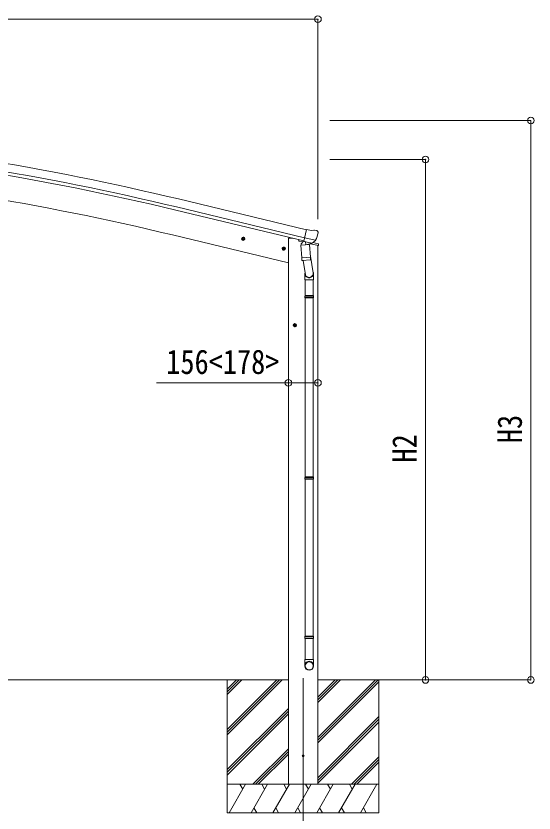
# Model space of a CAD drawing. Units: millimetres at full size; details may follow other scales. Extents: x -9783 to 9892, y -6828 to 6752.
# Drawn here: x -1834 to 899, y -1515 to 2688 of the extents above; entities that cross this region are included whole.
import ezdxf
from ezdxf.enums import TextEntityAlignment as Align

# ---------------------------------------------------------------- set-up
doc = ezdxf.new("R2010")
doc.units = ezdxf.units.MM
doc.header["$LTSCALE"] = 35
doc.header["$PDMODE"] = 32
doc.header["$PDSIZE"] = 35
for name, color, linetype, lineweight in [('0-0_0', 7, 'Continuous', 9), ('0-1_本体', 4, 'Continuous', 9), ('0-2_部品', 7, 'Continuous', 9), ('0-8_PARTS2', 2, 'Continuous', 9), ('0-A_寸法', 6, 'Continuous', 9)]:
    doc.layers.add(name, color=color, linetype=linetype, lineweight=lineweight)
doc.styles.add('ＭＳ ゴシック', font='')
doc.styles.get('ＭＳ ゴシック').set_extended_font_data('MS Gothic')

msp = doc.modelspace()

# ---------------------------------------------------------------- linework, layer by layer
at = {"layer": '0-0_0'}
for p, q in [((-7266.75, -813.2), (-397.78, -813.2)), ((-719.33, -813.2), (-719.33, -1513.2)), ((-719.33, -1073.93), (-458.6, -813.2)), ((-719.33, -1088.07), (-444.46, -813.2)), ((-719.33, -1102.21), (-430.32, -813.2)), ((-719.33, -890.08), (-642.45, -813.2)), ((-719.33, -875.94), (-656.59, -813.2)), ((-719.33, -861.8), (-670.75, -813.21)), ((-670.74, -813.21), (-670.73, -813.2)), ((-241.58, -932.83), (-121.95, -813.2)), ((-241.58, -918.69), (-136.09, -813.2)), ((-241.58, -904.55), (-150.23, -813.2)), ((-241.58, -1116.68), (61.89, -813.21)), ((-241.58, -1130.82), (76.03, -813.21)), ((-241.58, -1144.96), (80.67, -822.71)), ((-241.08, -813.2), (194.1, -813.2)), ((80.67, -813.2), (80.67, -1513.2)), ((-719.33, -1286.06), (-397.08, -963.81)), ((-719.33, -1300.2), (-397.08, -977.95)), ((-719.33, -1314.34), (-397.08, -992.09)), ((-241.58, -1328.81), (80.67, -1006.56)), ((-241.58, -1342.95), (80.67, -1020.7)), ((-241.58, -1357.09), (80.67, -1034.84)), ((-584.34, -1363.2), (-397.08, -1175.94)), ((-570.2, -1363.2), (-397.08, -1190.08)), ((-556.06, -1363.2), (-397.08, -1204.23)), ((-63.84, -1363.2), (80.67, -1218.69)), ((-49.7, -1363.2), (80.67, -1232.83)), ((-35.56, -1363.2), (80.67, -1246.98)), ((80.67, -1363.2), (-719.33, -1363.2)), ((-709.04, -1513.2), (-622.44, -1363.2)), ((-637.44, -1389.18), (-652.44, -1363.2)), ((-593.57, -1513.2), (-506.97, -1363.2)), ((-521.97, -1389.18), (-536.97, -1363.2)), ((-478.1, -1513.2), (-391.5, -1363.2)), ((-406.5, -1389.18), (-421.5, -1363.2)), ((-362.63, -1513.2), (-276.03, -1363.2)), ((-291.03, -1389.18), (-306.03, -1363.2)), ((-247.16, -1513.2), (-160.56, -1363.2)), ((-175.56, -1389.18), (-190.56, -1363.2)), ((-131.69, -1513.2), (-45.09, -1363.2)), ((-75.09, -1363.2), (-60.09, -1389.18)), ((-16.22, -1513.2), (70.38, -1363.2)), ((-578.57, -1487.22), (-563.58, -1513.2)), ((-463.1, -1487.22), (-448.1, -1513.2)), ((-347.63, -1487.22), (-332.63, -1513.2)), ((-232.16, -1487.22), (-217.16, -1513.2)), ((-116.69, -1487.22), (-101.69, -1513.2)), ((-1.22, -1487.22), (13.78, -1513.2)), ((-719.33, -1513.2), (80.67, -1513.2))]:
    msp.add_line(p, q, dxfattribs=at)
at = {"layer": '0-1_本体'}
for p, q in [((-301.1, 1561.03), (-976.79, 1722.98)), ((-315.11, 1502.69), (-990.77, 1664.64)), ((-311.18, 1519.05), (-986.85, 1681)), ((-396.58, 1386.8), (-1007.39, 1533.44)), ((-396.92, 1516.8), (-396.92, -1363.2)), ((-240.92, 1477.83), (-240.92, -1363.2))]:
    msp.add_line(p, q, dxfattribs=at)
msp.add_lwpolyline([(-396.92, 1516.8), (-376.92, 1516.8), (-343.07, 1508.68)], dxfattribs=at)
for centre, radius, start, end in [((-4349.54, -12348.27), 14469.82, 76.52099, 85.02099), ((-4349.54, -12348.27), 14426.65, 76.52099, 85.02099), ((-4349.54, -12348.27), 14409.82, 76.52099, 85.02099), ((-4366.96, -12461.37), 14392.42, 76.50111, 84.99887)]:
    msp.add_arc(centre, radius, start, end, dxfattribs=at)
at = {"layer": '0-2_部品'}
for p, q in [((-274.7, 1556.74), (-300.63, 1562.97)), ((-274.7, 1556.74), (-261.44, 1559.44)), ((-246.96, 1556.25), (-260.14, 1559.42)), ((-625.38, 1510.74), (-644.83, 1515.41)), ((-642.41, 1514.82), (-637.24, 1520.27)), ((-640.27, 1507.63), (-642.41, 1514.82)), ((-637.44, 1503.35), (-632.77, 1522.8)), ((-637.24, 1520.27), (-629.94, 1518.52)), ((-629.94, 1518.52), (-627.81, 1511.32)), ((-253.7, 1505.12), (-311.21, 1518.93)), ((-243.86, 1554.01), (-240.01, 1547.71)), ((-239.65, 1545.43), (-239.92, 1544.28)), ((-343.07, 1509.45), (-343.07, 1506.14)), ((-320.35, 1496.74), (-339.24, 1501.28)), ((-330.77, 1479.57), (-285.09, 1482.76)), ((-326.1, 1412.73), (-330.77, 1479.57)), ((-316.36, 1501.34), (-329.67, 1486.02)), ((-329.67, 1486.02), (-329.23, 1479.68)), ((-315.41, 1501.4), (-316.36, 1501.34)), ((-312.33, 1498.93), (-313.86, 1499.3)), ((-275.63, 1490.12), (-312.33, 1498.93)), ((-306.38, 1497.11), (-305.36, 1482.5)), ((-278.17, 1488.11), (-303.98, 1481.67)), ((-286.86, 1485.94), (-286.63, 1482.66)), ((-285.09, 1482.76), (-280.41, 1415.93)), ((-238.52, 1477.1), (-281.22, 1487.35)), ((-273.26, 1489.65), (-280.78, 1491.45)), ((-277.47, 1489.89), (-277.41, 1489.15)), ((-274.1, 1489.75), (-275.63, 1490.12)), ((-270.55, 1490.21), (-254.17, 1504.7)), ((-267.02, 1493.2), (-240.82, 1486.9)), ((-238.52, 1483.99), (-238.52, 1477.1)), ((-411.56, 1458.99), (-431, 1463.66)), ((-428.58, 1463.08), (-423.41, 1468.52)), ((-426.45, 1455.88), (-428.58, 1463.08)), ((-423.61, 1451.6), (-418.95, 1471.05)), ((-423.41, 1468.52), (-416.11, 1466.77)), ((-416.11, 1466.77), (-413.98, 1459.57)), ((-326.1, 1412.73), (-280.41, 1415.93)), ((-326.09, 1412.73), (-325.2, 1400.04)), ((-281.4, 1401.32), (-323.09, 1398.41)), ((-319.58, 1398.65), (-306.93, 1323.72)), ((-280.75, 1420.81), (-266.23, 1333.04)), ((-279.55, 1403.46), (-280.43, 1415.93)), ((-279.95, 1402.1), (-279.95, 1402.1)), ((-310.08, 1330.54), (-310.08, 1295.88)), ((-264.08, 1295.88), (-264.08, 1330.23)), ((-310.08, 1295.88), (-264.08, 1295.88)), ((-308.08, 1295.88), (-308.08, 1213.36)), ((-266.08, 1295.88), (-266.08, 1213.36)), ((-310.08, 1211.36), (-309.08, 1213.36)), ((-310.08, 1211.36), (-264.08, 1211.36)), ((-310.08, 1211.36), (-310.08, 1203.36)), ((-310.08, 1203.36), (-264.08, 1203.36)), ((-310.08, 1203.36), (-309.08, 1201.36)), ((-309.08, 1213.36), (-265.08, 1213.36)), ((-309.08, 1201.36), (-265.08, 1201.36)), ((-308.08, 1201.36), (-308.08, 257.17)), ((-266.08, 1201.36), (-266.08, 257.17)), ((-264.08, 1211.36), (-265.08, 1213.36)), ((-372.58, 1057.3), (-352.58, 1057.3)), ((-369.08, 1061.05), (-362.58, 1064.8)), ((-362.58, 1047.3), (-362.58, 1067.3)), ((-362.58, 1064.8), (-356.08, 1061.05)), ((-356.08, 1053.55), (-362.58, 1049.79)), ((-356.08, 1061.05), (-356.08, 1053.55)), ((-310.08, 255.17), (-309.08, 257.17)), ((-310.08, 255.17), (-264.08, 255.17)), ((-310.08, 255.17), (-310.08, 247.17)), ((-309.08, 257.17), (-265.08, 257.17)), ((-264.08, 255.17), (-265.08, 257.17)), ((-310.08, 247.17), (-264.08, 247.17)), ((-310.08, 247.17), (-309.08, 245.17)), ((-309.08, 245.17), (-265.08, 245.17)), ((-308.08, 245.17), (-308.08, -582.75)), ((-266.08, 245.17), (-266.08, -582.75)), ((-310.08, -584.75), (-309.08, -582.75)), ((-310.08, -584.75), (-264.08, -584.75)), ((-310.08, -584.75), (-310.08, -592.75)), ((-309.08, -582.75), (-265.08, -582.75)), ((-264.08, -584.75), (-265.08, -582.75)), ((-310.08, -592.75), (-264.08, -592.75)), ((-310.08, -592.75), (-309.08, -594.75)), ((-309.08, -594.75), (-265.08, -594.75)), ((-308.08, -594.75), (-308.08, -704.75)), ((-266.08, -594.75), (-266.08, -704.75)), ((-310.08, -738.9), (-310.08, -704.75)), ((-310.08, -704.75), (-264.08, -704.75)), ((-264.08, -738.9), (-264.08, -704.75))]:
    msp.add_line(p, q, dxfattribs=at)
for points in [[(-306.06, 1497.52), (-315.79, 1499.86), (-300.63, 1562.97)], [(-627.81, 1511.32), (-632.98, 1505.88), (-640.27, 1507.63)], [(-306.06, 1497.52), (-305.83, 1497.37), (-281.06, 1491.42), (-280.78, 1491.45)], [(-253.43, 1505.7), (-254.01, 1504.86), (-254.17, 1504.7)], [(-413.98, 1459.57), (-419.15, 1454.13), (-426.45, 1455.88)], [(-264.08, 1211.36), (-264.08, 1203.36), (-265.08, 1201.36)], [(-362.58, 1049.79), (-369.08, 1053.55), (-369.08, 1061.05)], [(-264.08, 255.17), (-264.08, 247.17), (-265.08, 245.17)], [(-264.08, -584.75), (-264.08, -592.75), (-265.08, -594.75)]]:
    msp.add_lwpolyline(points, dxfattribs=at)
for centre, radius in [((-635.11, 1513.07), 8.5), ((-635.11, 1513.07), 7.7), ((-635.11, 1513.07), 6.5), ((-421.28, 1461.32), 8.5), ((-421.28, 1461.32), 7.7), ((-421.28, 1461.32), 6.5), ((-362.58, 1057.3), 8.5), ((-362.58, 1057.3), 7.7), ((-362.58, 1057.3), 6.5)]:
    msp.add_circle(centre, radius, dxfattribs=at)
at = {"layer": '0-2_部品', "color": 4}
msp.add_circle((-318.83, -1213.2), 4.5, dxfattribs=at)
at = {"layer": '0-2_部品'}
for centre, radius, start, end in [((-260.84, 1556.5), 3, 76.5, 101.5), ((-248.13, 1551.39), 5, 31.5, 76.5), ((-436.73, 1591.53), 202.4, 334.90875, 346.5), ((-338.07, 1506.14), 5, 180, 256.5), ((-313.74, 1499.78), 0.5, 221.23754, 256.5), ((-306.98, 1497.03), 0.604, 7.79405, 79.40158), ((-304.34, 1482.64), 1.03, 188.03431, 289.96103), ((-278.41, 1489.08), 1, 284, 4), ((-276.97, 1489.93), 0.5, 76.5, 184), ((-273.98, 1490.24), 0.5, 256.5, 291.76246), ((-241.52, 1483.99), 3, 0, 76.5), ((-323.23, 1400.4), 2, 190.53157, 274), ((-281.54, 1403.32), 2, 274, 322.59038), ((-281.49, 1403.29), 1.95, 322.52234, 4.95983)]:
    msp.add_arc(centre, radius, start, end, dxfattribs=at)
for centre, major_axis, ratio, start_param, end_param in [((-242.57, 1546.14), (1.57, -2.57), 0.99628, 0.7835347, 1.5707963), ((-272.56, 1492.57), (0.73, -2.92), 0.997631, 5.8041905, 5.8929484), ((-272.6, 1492.7), (-2.63, 3.16), 0.650902, 2.1145521, 2.1873627), ((-272.54, 1492.47), (0.73, -2.92), 0.997631, 5.965759, 6.7621801), ((-287.08, 1330.54), (-23, 0), 0.996195, 6.0000678, 10.0103449), ((-287.08, 1330.54), (-21, 0), 0.996195, 0.3319459, 3.3482706), ((-287.08, -737.15), (23, 0), 0.996195, 6.2831853, 9.424778), ((-287.08, -738.9), (23, 0), 0.996195, 6.2831853, 9.424778), ((-287.08, -738.9), (0, -23.43), 0.981806, 4.712389, 7.8539816)]:
    msp.add_ellipse(centre, major_axis=major_axis, ratio=ratio, start_param=start_param, end_param=end_param, dxfattribs=at)
msp.add_ellipse((-287.08, -738.9), major_axis=(-21, 0), ratio=0.996195, dxfattribs=at)
at = {"layer": '0-8_PARTS2'}
msp.add_line((-318.83, -803.99), (-318.83, -1654.23), dxfattribs=at)
at = {"layer": '0-A_寸法'}
for p, q in [((-240.92, 2670.7), (-7422.92, 2670.7)), ((-240.92, 2670.7), (-240.92, 1615.88)), ((881.38, 2136.38), (-178.07, 2136.38)), ((881.38, -813.2), (881.38, 2136.38)), ((326.36, 1931.48), (-178.07, 1931.48)), ((326.36, -813.2), (326.36, 1931.48)), ((-396.92, 753.57), (-1093.07, 753.57)), ((-396.92, 753.57), (-240.92, 753.57)), ((326.36, -813.2), (-178.07, -813.2)), ((881.38, -813.2), (326.36, -813.2))]:
    msp.add_line(p, q, dxfattribs=at)
for p in [(-240.92, 2670.7), (881.38, 2136.38), (326.36, 1931.48), (-396.92, 753.57), (-240.92, 753.57), (326.36, -813.2), (881.38, -813.2)]:
    msp.add_point(p, dxfattribs=at)

# ---------------------------------------------------------------- texts
at = {"layer": '0-A_寸法', "color": 7, "style": 'ＭＳ ゴシック', "width": 0.85}
msp.add_text('156<178>', height=129, dxfattribs=at).set_placement((-1040.92, 761.57), align=Align.BOTTOM_LEFT)
for s, p in [('H3', (873.38, 435.59)), ('H2', (318.36, 333.14))]:
    msp.add_text(s, height=129, rotation=90, dxfattribs=at).set_placement(p, align=Align.BOTTOM_LEFT)

doc.saveas('drawing.dxf')
